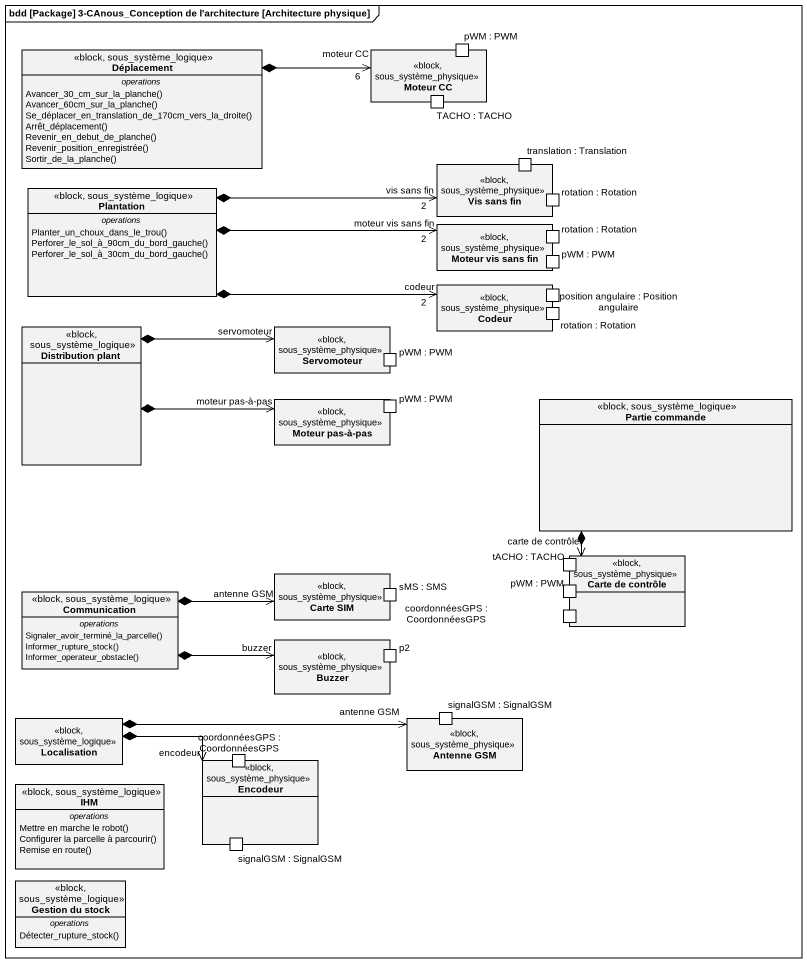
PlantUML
@startuml
mainframe bdd [Package] 3-CAnous_Conception de l'architecture [Architecture physique]
allowmixing
hide circle
hide empty members
class Déplacement <<block, sous_système_logique>> {
  -- operations --
  Avancer_30_cm_sur_la_planche()
  Avancer_60cm_sur_la_planche()
  Se_déplacer_en_translation_de_170cm_vers_la_droite()
  Arrêt_déplacement()
  Revenir_en_debut_de_planche()
  Revenir_position_enregistrée()
  Sortir_de_la_planche()
}
rectangle "Moteur CC" as Moteur_CC <<block, sous_système_physique>> {
  port "pWM : PWM" as pWM_PWM
  port "TACHO : TACHO" as TACHO_TACHO
}
class Plantation <<block, sous_système_logique>> {
  -- operations --
  Planter_un_choux_dans_le_trou()
  Perforer_le_sol_à_90cm_du_bord_gauche()
  Perforer_le_sol_à_30cm_du_bord_gauche()
}
rectangle "Vis sans fin" as Vis_sans_fin <<block, sous_système_physique>> {
  port "translation : Translation" as translation_Translation
  port "rotation : Rotation" as rotation_Rotation
}
rectangle "Moteur vis sans fin" as Moteur_vis_sans_fin <<block, sous_système_physique>> {
  port "rotation : Rotation" as rotation_Rotation_2
  port "pWM : PWM" as pWM_PWM_2
}
rectangle Codeur <<block, sous_système_physique>> {
  port "position angulaire : Position angulaire" as position_angulaire_Position
  port "rotation : Rotation" as rotation_Rotation_3
}
class "Distribution plant" as Distribution_plant <<block, sous_système_logique>>
rectangle Servomoteur <<block, sous_système_physique>> {
  port "pWM : PWM" as pWM_PWM_3
}
rectangle "Moteur pas-à-pas" as Moteur_pas_à_pas <<block, sous_système_physique>> {
  port "pWM : PWM" as pWM_PWM_4
}
class "Partie commande" as Partie_commande <<block, sous_système_logique>>
rectangle "Carte SIM" as Carte_SIM <<block, sous_système_physique>> {
  port "sMS : SMS" as sMS_SMS
}
rectangle "Carte de contrôle" as Carte_de_contrôle <<block, sous_système_physique>> {
  port "tACHO : TACHO" as tACHO_TACHO
  port "coordonnéesGPS : CoordonnéesGPS" as coordonnéesGPS
  port "pWM : PWM" as pWM_PWM_5
}
class Communication <<block, sous_système_logique>> {
  -- operations --
  Signaler_avoir_terminé_la_parcelle()
  Informer_rupture_stock()
  Informer_operateur_obstacle()
}
rectangle Buzzer <<block, sous_système_physique>> {
  port p2
}
class Localisation <<block, sous_système_logique>>
rectangle "Antenne GSM" as Antenne_GSM <<block, sous_système_physique>> {
  port "signalGSM : SignalGSM" as signalGSM_SignalGSM
}
rectangle Encodeur <<block, sous_système_physique>> {
  port "coordonnéesGPS : CoordonnéesGPS" as coordonnéesGPS_2
  port "signalGSM : SignalGSM" as signalGSM_SignalGSM_2
}
class IHM <<block, sous_système_logique>> {
  -- operations --
  Mettre en marche le robot()
  Configurer la parcelle à parcourir()
  Remise en route()
}
class "Gestion du stock" as Gestion_du_stock <<block, sous_système_logique>> {
  -- operations --
  Détecter_rupture_stock()
}
Déplacement *-right-> "moteur CC\n6" Moteur_CC
Plantation *-right-> "vis sans fin\n2" Vis_sans_fin
Plantation *-right-> "moteur vis sans fin\n2" Moteur_vis_sans_fin
Plantation *-right-> "codeur\n2" Codeur
Distribution_plant *-right-> "servomoteur" Servomoteur
Distribution_plant *-right-> "moteur pas-à-pas" Moteur_pas_à_pas
Partie_commande *--> "carte de contrôle" Carte_de_contrôle
Communication *-right-> "antenne GSM" Carte_SIM
Communication *-right-> "buzzer" Buzzer
Localisation *-right-> "antenne GSM" Antenne_GSM
Localisation *-right-> "encodeur" Encodeur
@enduml
